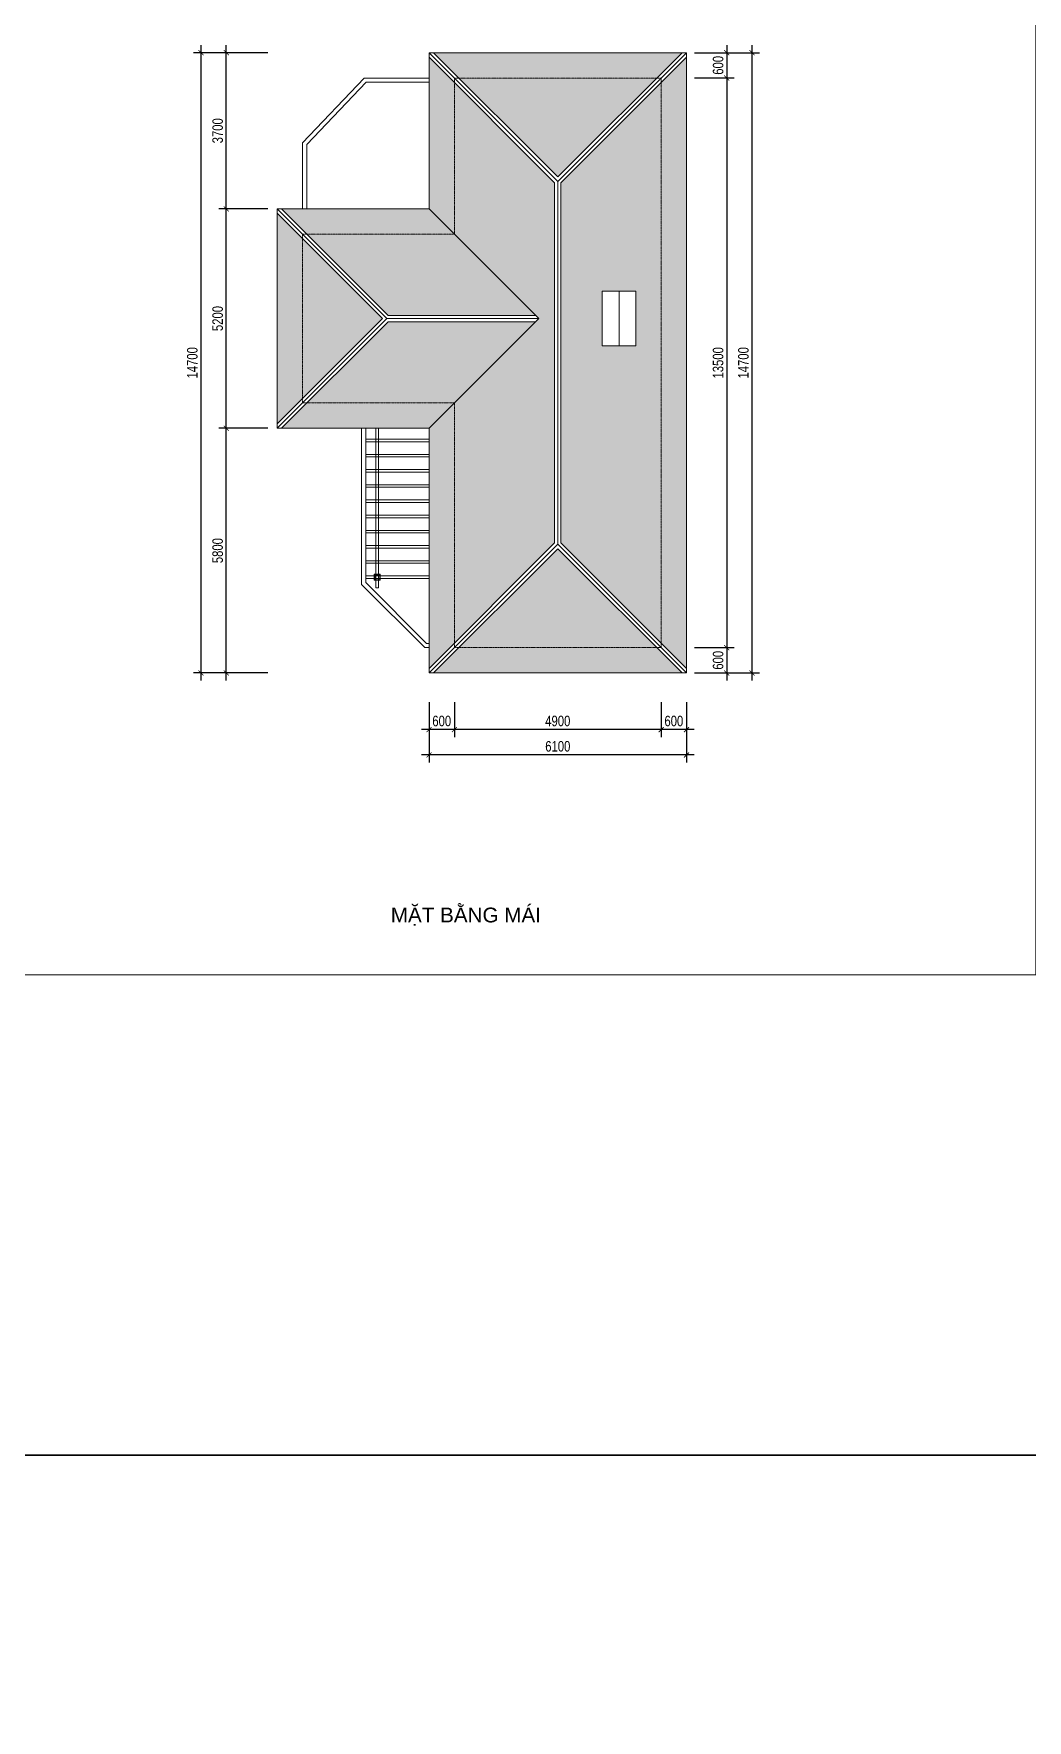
# Model space of a CAD drawing. Header units: millimetres. Extents: x 33748 to 451939, y -263262 to 62681.
# Drawn here: x 250200 to 273743, y -100735 to -60766 of the extents above; entities that cross this region are included whole.
import ezdxf
from ezdxf.enums import TextEntityAlignment as Align

# ---------------------------------------------------------------- set-up
doc = ezdxf.new("R2010")
doc.units = ezdxf.units.MM
doc.header["$PDMODE"] = 98
doc.linetypes.add('HIDDEN', pattern=[0.375, 0.25, -0.125])
doc.layers.get('Defpoints').update_dxf_attribs({"color": 202, "lineweight": 13})
for name, color, linetype, lineweight in [('-CONCRETE', 1, 'Continuous', 35), ('-FURNITURE', 46, 'Continuous', 9), ('-HATCH', 8, 'Continuous', 5), ('-HIDE', 3, 'HIDDEN', 13), ('-LINE1', 7, 'Continuous', 18), ('-TEXT', 7, 'Continuous', 15)]:
    doc.layers.add(name, color=color, linetype=linetype, lineweight=lineweight)
doc.layers.add('12. NET DIM', color=9, linetype='Continuous')
doc.layers.add('13. NET HATCH', color=252, linetype='Continuous')
doc.styles.add('AVANH', font='', dxfattribs={"width": 0.8})
doc.styles.get("Standard").update_dxf_attribs({"font": 'arial.ttf'})
doc.styles.get('AVANH').set_extended_font_data('.VnAvantH')
doc.dimstyles.new('C_100A3', dxfattribs={"dimscale": 100, "dimtxt": 2.5, "dimasz": 1.2, "dimexe": 1.8, "dimexo": 0, "dimgap": 0.75, "dimtad": 1, "dimdec": 0, "dimzin": 0, "dimdsep": 46, "dimtxsty": 'AVANH', "dimblk": 'ARCHTICK', "dimcen": 0, "dimdle": 1.8, "dimclrd": 256, "dimclre": 256, "dimclrt": 7, "dimadec": 0, "dimazin": 0, "dimtfac": 0.0001, "dimtdec": 0, "dimtix": 1, "dimtmove": 2, "dimatfit": 3, "dimldrblk": 'ARCHTICK', "dimfxl": 1.8, "dimtolj": 1, "dimtzin": 0, "dimarcsym": 0})

# ---------------------------------------------------------------- blocks, each defined once
blk = doc.blocks.new('_ARCHTICK')
at = {"const_width": 0.15}
blk.add_lwpolyline([(-0.5, -0.5), (0.5, 0.5)], dxfattribs=at)
blk = doc.blocks.new('*D284')
at = {"layer": '12. NET DIM', "lineweight": -2, "transparency": 16777216}
for p, q in [((266621, -61035), (266621, -61995)), ((265856, -61215), (266801, -61215)), ((265856, -61815), (266801, -61815))]:
    blk.add_line(p, q, dxfattribs=at)
at = {"layer": 'Defpoints', "color": 0, "transparency": 16777216}
for p in [(265856, -61215), (265856, -61815), (266621, -61815)]:
    blk.add_point(p, dxfattribs=at)
at = {"layer": '12. NET DIM', "lineweight": -2, "transparency": 16777216, "xscale": 120, "yscale": 120, "zscale": 120}
for p, rotation in [((266621, -61215), 90), ((266621, -61815), 270)]:
    blk.add_blockref('_ARCHTICK', p, dxfattribs=dict(at, rotation=rotation))
at = {"layer": '12. NET DIM', "color": 7, "transparency": 16777216, "insert": (266417, -61515), "char_height": 250, "attachment_point": 5, "rotation": 90, "style": 'AVANH'}
blk.add_mtext('\\A1;600', dxfattribs=at)
blk = doc.blocks.new('*D285')
at = {"layer": '12. NET DIM', "lineweight": -2, "transparency": 16777216}
for p, q in [((265856, -61815), (266801, -61815)), ((266621, -61635), (266621, -75495)), ((265856, -75315), (266801, -75315))]:
    blk.add_line(p, q, dxfattribs=at)
at = {"layer": 'Defpoints', "color": 0, "transparency": 16777216}
for p in [(265856, -61815), (265856, -75315), (266621, -75315)]:
    blk.add_point(p, dxfattribs=at)
at = {"layer": '12. NET DIM', "lineweight": -2, "transparency": 16777216, "xscale": 120, "yscale": 120, "zscale": 120}
for p, rotation in [((266621, -61815), 90), ((266621, -75315), 270)]:
    blk.add_blockref('_ARCHTICK', p, dxfattribs=dict(at, rotation=rotation))
at = {"layer": '12. NET DIM', "color": 7, "transparency": 16777216, "insert": (266417, -68565), "char_height": 250, "attachment_point": 5, "rotation": 90, "style": 'AVANH'}
blk.add_mtext('\\A1;13500', dxfattribs=at)
blk = doc.blocks.new('*D286')
at = {"layer": '12. NET DIM', "lineweight": -2, "transparency": 16777216}
for p, q in [((266621, -75135), (266621, -76095)), ((265856, -75315), (266801, -75315)), ((265856, -75915), (266801, -75915))]:
    blk.add_line(p, q, dxfattribs=at)
at = {"layer": 'Defpoints', "color": 0, "transparency": 16777216}
for p in [(265856, -75315), (265856, -75915), (266621, -75915)]:
    blk.add_point(p, dxfattribs=at)
at = {"layer": '12. NET DIM', "lineweight": -2, "transparency": 16777216, "xscale": 120, "yscale": 120, "zscale": 120}
for p, rotation in [((266621, -75315), 90), ((266621, -75915), 270)]:
    blk.add_blockref('_ARCHTICK', p, dxfattribs=dict(at, rotation=rotation))
at = {"layer": '12. NET DIM', "color": 7, "transparency": 16777216, "insert": (266417, -75615), "char_height": 250, "attachment_point": 5, "rotation": 90, "style": 'AVANH'}
blk.add_mtext('\\A1;600', dxfattribs=at)
blk = doc.blocks.new('*D287')
at = {"layer": '12. NET DIM', "lineweight": -2, "transparency": 16777216}
for p, q in [((267221, -76095), (267221, -61035)), ((265856, -61215), (267401, -61215)), ((265856, -75915), (267401, -75915))]:
    blk.add_line(p, q, dxfattribs=at)
at = {"layer": 'Defpoints', "color": 0, "transparency": 16777216}
for p in [(265856, -61215), (267221, -61215), (265856, -75915)]:
    blk.add_point(p, dxfattribs=at)
at = {"layer": '12. NET DIM', "lineweight": -2, "transparency": 16777216, "xscale": 120, "yscale": 120, "zscale": 120}
for p, rotation in [((267221, -61215), 90), ((267221, -75915), 270)]:
    blk.add_blockref('_ARCHTICK', p, dxfattribs=dict(at, rotation=rotation))
at = {"layer": '12. NET DIM', "color": 7, "transparency": 16777216, "insert": (267017, -68565), "char_height": 250, "attachment_point": 5, "rotation": 90, "style": 'AVANH'}
blk.add_mtext('\\A1;14700', dxfattribs=at)
blk = doc.blocks.new('*D288')
at = {"layer": '12. NET DIM', "lineweight": -2, "transparency": 16777216}
for p, q in [((265068, -76605), (265068, -77439)), ((265668, -76605), (265668, -77439)), ((265848, -77259), (264888, -77259))]:
    blk.add_line(p, q, dxfattribs=at)
at = {"layer": 'Defpoints', "color": 0, "transparency": 16777216}
for p in [(265068, -76605), (265668, -76605), (265068, -77259)]:
    blk.add_point(p, dxfattribs=at)
at = {"layer": '12. NET DIM', "lineweight": -2, "transparency": 16777216, "xscale": 120, "yscale": 120, "zscale": 120, "rotation": 180}
blk.add_blockref('_ARCHTICK', (265068, -77259), dxfattribs=at)
at = {"layer": '12. NET DIM', "lineweight": -2, "transparency": 16777216, "xscale": 120, "yscale": 120, "zscale": 120}
blk.add_blockref('_ARCHTICK', (265668, -77259), dxfattribs=at)
at = {"layer": '12. NET DIM', "color": 7, "transparency": 16777216, "insert": (265368, -77055), "char_height": 250, "attachment_point": 5, "style": 'AVANH'}
blk.add_mtext('\\A1;600', dxfattribs=at)
blk = doc.blocks.new('*D289')
at = {"layer": '12. NET DIM', "lineweight": -2, "transparency": 16777216}
for p, q in [((260168, -76605), (260168, -77439)), ((265068, -76605), (265068, -77439)), ((265248, -77259), (259988, -77259))]:
    blk.add_line(p, q, dxfattribs=at)
at = {"layer": 'Defpoints', "color": 0, "transparency": 16777216}
for p in [(260168, -76605), (265068, -76605), (260168, -77259)]:
    blk.add_point(p, dxfattribs=at)
at = {"layer": '12. NET DIM', "lineweight": -2, "transparency": 16777216, "xscale": 120, "yscale": 120, "zscale": 120, "rotation": 180}
blk.add_blockref('_ARCHTICK', (260168, -77259), dxfattribs=at)
at = {"layer": '12. NET DIM', "lineweight": -2, "transparency": 16777216, "xscale": 120, "yscale": 120, "zscale": 120}
blk.add_blockref('_ARCHTICK', (265068, -77259), dxfattribs=at)
at = {"layer": '12. NET DIM', "color": 7, "transparency": 16777216, "insert": (262618, -77055), "char_height": 250, "attachment_point": 5, "style": 'AVANH'}
blk.add_mtext('\\A1;4900', dxfattribs=at)
blk = doc.blocks.new('*D290')
at = {"layer": '12. NET DIM', "lineweight": -2, "transparency": 16777216}
for p, q in [((259568, -76605), (259568, -77439)), ((260168, -76605), (260168, -77439)), ((260348, -77259), (259388, -77259))]:
    blk.add_line(p, q, dxfattribs=at)
at = {"layer": 'Defpoints', "color": 0, "transparency": 16777216}
for p in [(259568, -76605), (260168, -76605), (259568, -77259)]:
    blk.add_point(p, dxfattribs=at)
at = {"layer": '12. NET DIM', "lineweight": -2, "transparency": 16777216, "xscale": 120, "yscale": 120, "zscale": 120, "rotation": 180}
blk.add_blockref('_ARCHTICK', (259568, -77259), dxfattribs=at)
at = {"layer": '12. NET DIM', "lineweight": -2, "transparency": 16777216, "xscale": 120, "yscale": 120, "zscale": 120}
blk.add_blockref('_ARCHTICK', (260168, -77259), dxfattribs=at)
at = {"layer": '12. NET DIM', "color": 7, "transparency": 16777216, "insert": (259868, -77055), "char_height": 250, "attachment_point": 5, "style": 'AVANH'}
blk.add_mtext('\\A1;600', dxfattribs=at)
blk = doc.blocks.new('*D291')
at = {"layer": '12. NET DIM', "lineweight": -2, "transparency": 16777216}
for p, q in [((259568, -76605), (259568, -78039)), ((265668, -76605), (265668, -78039)), ((265848, -77859), (259388, -77859))]:
    blk.add_line(p, q, dxfattribs=at)
at = {"layer": 'Defpoints', "color": 0, "transparency": 16777216}
for p in [(259568, -76605), (265668, -76605), (259568, -77859)]:
    blk.add_point(p, dxfattribs=at)
at = {"layer": '12. NET DIM', "lineweight": -2, "transparency": 16777216, "xscale": 120, "yscale": 120, "zscale": 120, "rotation": 180}
blk.add_blockref('_ARCHTICK', (259568, -77859), dxfattribs=at)
at = {"layer": '12. NET DIM', "lineweight": -2, "transparency": 16777216, "xscale": 120, "yscale": 120, "zscale": 120}
blk.add_blockref('_ARCHTICK', (265668, -77859), dxfattribs=at)
at = {"layer": '12. NET DIM', "color": 7, "transparency": 16777216, "insert": (262618, -77655), "char_height": 250, "attachment_point": 5, "style": 'AVANH'}
blk.add_mtext('\\A1;6100', dxfattribs=at)
blk = doc.blocks.new('*D292')
at = {"layer": '12. NET DIM', "lineweight": -2, "transparency": 16777216}
for p, q in [((254763, -76095), (254763, -69936)), ((255750, -70116), (254583, -70116)), ((255750, -75915), (254583, -75915))]:
    blk.add_line(p, q, dxfattribs=at)
at = {"layer": 'Defpoints', "color": 0, "transparency": 16777216}
for p in [(254763, -70116), (255750, -70116), (255750, -75915)]:
    blk.add_point(p, dxfattribs=at)
at = {"layer": '12. NET DIM', "lineweight": -2, "transparency": 16777216, "xscale": 120, "yscale": 120, "zscale": 120}
for p, rotation in [((254763, -70116), 90), ((254763, -75915), 270)]:
    blk.add_blockref('_ARCHTICK', p, dxfattribs=dict(at, rotation=rotation))
at = {"layer": '12. NET DIM', "color": 7, "transparency": 16777216, "insert": (254559, -73016), "char_height": 250, "attachment_point": 5, "rotation": 90, "style": 'AVANH'}
blk.add_mtext('\\A1;5800', dxfattribs=at)
blk = doc.blocks.new('*D293')
at = {"layer": '12. NET DIM', "lineweight": -2, "transparency": 16777216}
for p, q in [((254763, -70296), (254763, -64736)), ((255750, -64916), (254583, -64916)), ((255750, -70116), (254583, -70116))]:
    blk.add_line(p, q, dxfattribs=at)
at = {"layer": 'Defpoints', "color": 0, "transparency": 16777216}
for p in [(254763, -64916), (255750, -64916), (255750, -70116)]:
    blk.add_point(p, dxfattribs=at)
at = {"layer": '12. NET DIM', "lineweight": -2, "transparency": 16777216, "xscale": 120, "yscale": 120, "zscale": 120}
for p, rotation in [((254763, -64916), 90), ((254763, -70116), 270)]:
    blk.add_blockref('_ARCHTICK', p, dxfattribs=dict(at, rotation=rotation))
at = {"layer": '12. NET DIM', "color": 7, "transparency": 16777216, "insert": (254559, -67516), "char_height": 250, "attachment_point": 5, "rotation": 90, "style": 'AVANH'}
blk.add_mtext('\\A1;5200', dxfattribs=at)
blk = doc.blocks.new('*D294')
at = {"layer": '12. NET DIM', "lineweight": -2, "transparency": 16777216}
for p, q in [((254763, -65096), (254763, -61035)), ((255750, -61215), (254583, -61215)), ((255750, -64916), (254583, -64916))]:
    blk.add_line(p, q, dxfattribs=at)
at = {"layer": 'Defpoints', "color": 0, "transparency": 16777216}
for p in [(254763, -61215), (255750, -61215), (255750, -64916)]:
    blk.add_point(p, dxfattribs=at)
at = {"layer": '12. NET DIM', "lineweight": -2, "transparency": 16777216, "xscale": 120, "yscale": 120, "zscale": 120}
for p, rotation in [((254763, -61215), 90), ((254763, -64916), 270)]:
    blk.add_blockref('_ARCHTICK', p, dxfattribs=dict(at, rotation=rotation))
at = {"layer": '12. NET DIM', "color": 7, "transparency": 16777216, "insert": (254559, -63066), "char_height": 250, "attachment_point": 5, "rotation": 90, "style": 'AVANH'}
blk.add_mtext('\\A1;3700', dxfattribs=at)
blk = doc.blocks.new('*D295')
at = {"layer": '12. NET DIM', "lineweight": -2, "transparency": 16777216}
for p, q in [((254163, -61035), (254163, -76095)), ((255750, -61215), (253983, -61215)), ((255750, -75915), (253983, -75915))]:
    blk.add_line(p, q, dxfattribs=at)
at = {"layer": 'Defpoints', "color": 0, "transparency": 16777216}
for p in [(255750, -61215), (254163, -75915), (255750, -75915)]:
    blk.add_point(p, dxfattribs=at)
at = {"layer": '12. NET DIM', "lineweight": -2, "transparency": 16777216, "xscale": 120, "yscale": 120, "zscale": 120}
for p, rotation in [((254163, -61215), 90), ((254163, -75915), 270)]:
    blk.add_blockref('_ARCHTICK', p, dxfattribs=dict(at, rotation=rotation))
at = {"layer": '12. NET DIM', "color": 7, "transparency": 16777216, "insert": (253959, -68565), "char_height": 250, "attachment_point": 5, "rotation": 90, "style": 'AVANH'}
blk.add_mtext('\\A1;14700', dxfattribs=at)

msp = doc.modelspace()

# ---------------------------------------------------------------- hatches: boundary and pattern name
at = {"layer": '13. NET HATCH'}
h = msp.add_hatch(dxfattribs=at)
h.set_pattern_fill('N-ONG-01', color=256, scale=200, angle=90)
h.set_pattern_definition([(4.9697, (2419.514, 184), (-2400.0002103, -199.9982614), [184.6944, -4432.6642]), (270, (2603.51, 200), (200, -200), [16, -184]), (90, (2619.51, 0), (-200, 200), [56, -144]), (180, (2619.51, 56), (-200, -200), [20, -180]), (0, (2599.51, 184), (200, 200), [20, -180]), (90, (2619.51, 184), (-200, 200), [16, -184]), (90, (2603.51, 1e-15), (-200, 200), [40, -160]), (175.0303, (2603.514, 40), (-2400.0002103, 199.9982614), [184.6944, -4432.6642]), (142.6961, (2593.514, 40), (3400.00214834, -2599.99717798), [52.8016, -5227.35]), (108.4349, (2551.514, 72), (-199.99968, 400.000087), [50.5964, -581.859]), (71.5651, (2535.514, 120), (-199.99968, -400.000087), [50.5964, -581.859]), (37.3039, (2551.514, 168), (3400.00214834, 2599.99717798), [52.8016, -5227.35]), (110.2249, (2565.514, 82), (800.00166712, -2199.99945287), [40.497, -4009.1944]), (69.7751, (2551.514, 120), (800.00166712, 2199.99945287), [40.497, -4009.1944]), (37.4054, (2565.514, 158), (2599.998493, 2000.00199052), [42.8018, -4237.385]), (142.5946, (2599.514, 56), (2599.998493, -2000.00199052), [42.8018, -4237.385])])
h.paths.add_polyline_path([(258462.7, -67515.7), (255968.8, -65021.8), (255968.8, -70009.6)])
h.paths.add_polyline_path([(262168.5, -67515.7), (259568.5, -70115.7), (259568.5, -75809.3), (262543.5, -72834.3), (262543.5, -64296.5), (259568.5, -61321.5), (259568.5, -64915.7)])
h = msp.add_hatch(dxfattribs=at)
h.set_pattern_fill('N-ONG-01', color=256, scale=200, angle=180)
h.set_pattern_definition([(94.9697, (2435.514, -200), (199.9982614, -2400.0002103), [184.6944, -4432.6642]), (0, (2419.51, -16), (200, 200), [16, -184]), (180, (2619.51, 0), (-200, -200), [56, -144]), (270, (2563.51, 7e-15), (200, -200), [20, -180]), (90, (2435.51, -20), (-200, 200), [20, -180]), (180, (2435.51, 2e-14), (-200, -200), [16, -184]), (180, (2619.51, -16), (-200, -200), [40, -160]), (265.0303, (2579.514, -16), (-199.9982614, -2400.0002103), [184.6944, -4432.6642]), (232.6961, (2579.514, -26), (2599.99717798, 3400.00214834), [52.8016, -5227.35]), (198.4349, (2547.514, -68), (-400.000087, -199.99968), [50.5964, -581.859]), (161.5651, (2499.514, -84), (400.000087, -199.99968), [50.5964, -581.859]), (127.3039, (2451.514, -68), (-2599.99717798, 3400.00214834), [52.8016, -5227.35]), (200.2249, (2537.514, -54), (2199.99945287, 800.00166712), [40.497, -4009.1944]), (159.7751, (2499.514, -68), (-2199.99945287, 800.00166712), [40.497, -4009.1944]), (127.4054, (2461.514, -54), (-2000.00199052, 2599.998493), [42.8018, -4237.385]), (232.5946, (2563.514, -20), (2000.00199052, 2599.998493), [42.8018, -4237.385])])
h.paths.add_polyline_path([(259568.5, -64915.7), (256074.9, -64915.7), (258599.9, -67440.7), (262093.5, -67440.7)])
h.paths.add_polyline_path([(265562.4, -61215.4), (259674.5, -61215.4), (262618.5, -64159.3)])
h = msp.add_hatch(dxfattribs=at)
h.set_pattern_fill('N-ONG-01', color=256, scale=200, angle=270)
h.set_pattern_definition([(184.9697, (2819.514, -184), (2400.0002103, 199.9982614), [184.6944, -4432.6642]), (90, (2635.51, -200), (-200, 200), [16, -184]), (270, (2619.51, 0), (200, -200), [56, -144]), (0, (2619.51, -56), (200, 200), [20, -180]), (180, (2639.51, -184), (-200, -200), [20, -180]), (270, (2619.51, -184), (200, -200), [16, -184]), (270, (2635.51, -3e-15), (200, -200), [40, -160]), (355.0303, (2635.514, -40), (2400.0002103, -199.9982614), [184.6944, -4432.6642]), (322.6961, (2645.514, -40), (-3400.00214834, 2599.99717798), [52.8016, -5227.35]), (288.4349, (2687.514, -72), (199.99968, -400.000087), [50.5964, -581.859]), (251.5651, (2703.514, -120), (199.99968, 400.000087), [50.5964, -581.859]), (217.3039, (2687.514, -168), (-3400.00214834, -2599.99717798), [52.8016, -5227.35]), (290.2249, (2673.514, -82), (-800.00166712, 2199.99945287), [40.497, -4009.1944]), (249.7751, (2687.514, -120), (-800.00166712, -2199.99945287), [40.497, -4009.1944]), (217.4054, (2673.514, -158), (-2599.998493, -2000.00199052), [42.8018, -4237.385]), (322.5946, (2639.514, -56), (-2599.998493, 2000.00199052), [42.8018, -4237.385])])
h.paths.add_polyline_path([(262693.5, -72834.3), (265668.5, -75809.3), (265668.5, -61321.5), (262693.5, -64296.5)])
h.paths.add_polyline_path([(263668.5, -66865.7), (264468.5, -66865.7), (264468.5, -68165.7), (263668.5, -68165.7)], flags=16)
h = msp.add_hatch(dxfattribs=at)
h.set_pattern_fill('N-ONG-01', color=256, scale=200)
h.set_pattern_definition([(274.9697, (2803.514, 200), (-199.9982614, 2400.0002103), [184.6944, -4432.6642]), (180, (2819.51, 16), (-200, -200), [16, -184]), (0, (2619.51, 0), (200, 200), [56, -144]), (90, (2675.51, 0), (-200, 200), [20, -180]), (270, (2803.51, 20), (200, -200), [20, -180]), (0, (2803.51, 0), (200, 200), [16, -184]), (0, (2619.51, 16), (200, 200), [40, -160]), (85.0303, (2659.514, 16), (199.9982614, 2400.0002103), [184.6944, -4432.6642]), (52.6961, (2659.514, 26), (-2599.99717798, -3400.00214834), [52.8016, -5227.35]), (18.4349, (2691.514, 68), (400.000087, 199.99968), [50.5964, -581.859]), (341.5651, (2739.514, 84), (-400.000087, 199.99968), [50.5964, -581.859]), (307.3039, (2787.514, 68), (2599.99717798, -3400.00214834), [52.8016, -5227.35]), (20.2249, (2701.514, 54), (-2199.99945287, -800.00166712), [40.497, -4009.1944]), (339.7751, (2739.514, 68), (2199.99945287, -800.00166712), [40.497, -4009.1944]), (307.4054, (2777.514, 54), (2000.00199052, -2599.998493), [42.8018, -4237.385]), (52.5946, (2675.514, 20), (-2000.00199052, -2599.998493), [42.8018, -4237.385])])
h.paths.add_polyline_path([(265562.4, -75915.4), (262618.5, -72971.5), (259674.5, -75915.4)])
h.paths.add_polyline_path([(256074.9, -70115.7), (259568.5, -70115.7), (262093.5, -67590.7), (258599.9, -67590.7)])

# ---------------------------------------------------------------- linework, layer by layer
at = {"layer": '-CONCRETE', "color": 1}
for points in [[(123413.8, -42076.2), (451939.1, -42076.2), (451939.1, -94455), (123413.8, -94455)], [(123413.8, -94455), (451939.1, -94455), (451939.1, -146833.8), (123413.8, -146833.8)]]:
    msp.add_lwpolyline(points, close=True, dxfattribs=at)
at = {"layer": '-FURNITURE'}
for points in [[(258368.8, -73894.4), (258308.8, -73894.4), (258308.8, -70115.7), (258368.8, -70115.7)], [(258068.8, -70435.7), (258068.8, -70375.7), (259568.5, -70375.7), (259568.5, -70435.7)], [(258068.8, -70795.7), (258068.8, -70735.7), (259568.5, -70735.7), (259568.5, -70795.7)], [(258068.8, -71155.7), (258068.8, -71095.7), (259568.5, -71095.7), (259568.5, -71155.7)], [(258068.8, -71515.7), (258068.8, -71455.7), (259568.5, -71455.7), (259568.5, -71515.7)], [(258068.8, -71875.7), (258068.8, -71815.7), (259568.5, -71815.7), (259568.5, -71875.7)], [(258068.8, -72235.7), (258068.8, -72175.7), (259568.5, -72175.7), (259568.5, -72235.7)], [(258068.8, -72595.7), (258068.8, -72535.7), (259568.5, -72535.7), (259568.5, -72595.7)], [(258068.8, -72955.7), (258068.8, -72895.7), (259568.5, -72895.7), (259568.5, -72955.7)], [(258068.8, -73315.7), (258068.8, -73255.7), (259568.5, -73255.7), (259568.5, -73315.7)], [(258068.8, -73675.7), (258068.8, -73615.7), (259568.5, -73615.7), (259568.5, -73675.7)]]:
    msp.add_lwpolyline(points, close=True, dxfattribs=at)
at = {"layer": '-HATCH'}
for p, q in [((258032.9, -61815.4), (256568.8, -63350.3)), ((258075.8, -61915.4), (256668.8, -63390.4)), ((259568.5, -61815.4), (258032.9, -61815.4)), ((259568.5, -61915.4), (258075.8, -61915.4)), ((256568.8, -64915.7), (256568.8, -63350.3)), ((256668.8, -64915.7), (256668.8, -63390.4)), ((257968.8, -73815.7), (257968.8, -70115.7)), ((258068.8, -73774.4), (258068.8, -70115.7)), ((259464.4, -75315.4), (257968.8, -73815.7)), ((259505.9, -75215.4), (258068.8, -73774.4))]:
    msp.add_line(p, q, dxfattribs=at)
for points in [[(258408.8, -73715.7), (258268.8, -73715.7), (258268.8, -73575.7), (258408.8, -73575.7)], [(258397.4, -73704.3), (258280.2, -73704.3), (258280.2, -73587.1), (258397.4, -73587.1)]]:
    msp.add_lwpolyline(points, close=True, dxfattribs=at)
for points in [[(259464.4, -75315.4), (259568.5, -75315.4)], [(259505.9, -75215.4), (259568.5, -75215.4)]]:
    msp.add_lwpolyline(points, dxfattribs=at)
at = {"layer": '-HIDE', "ltscale": 5}
for points in [[(260168.5, -65515.7), (260168.5, -61815.4), (265068.5, -61815.4), (265068.5, -75315.4), (260168.5, -75315.4), (260168.5, -69515.7)], [(260168.5, -65515.7), (256568.8, -65515.7), (256568.8, -69515.7), (260168.5, -69515.7)]]:
    msp.add_lwpolyline(points, dxfattribs=at)
at = {"layer": '-LINE1'}
for points in [[(259568.5, -64915.7), (255968.8, -64915.7), (255968.8, -70115.7), (259568.5, -70115.7), (259568.5, -75915.4), (265668.5, -75915.4), (265668.5, -61215.4), (259568.5, -61215.4)], [(264468.5, -68165.7), (263668.5, -68165.7), (263668.5, -66865.7), (264468.5, -66865.7)]]:
    msp.add_lwpolyline(points, close=True, dxfattribs=at)
for points in [[(265668.5, -61215.4), (262618.5, -64265.4), (259568.5, -61215.4)], [(259568.5, -61321.5), (262543.5, -64296.5), (262543.5, -72834.3), (259568.5, -75809.3)], [(265562.4, -61215.4), (262618.5, -64159.3), (259674.5, -61215.4)], [(265668.5, -61321.5), (262693.5, -64296.5), (262693.5, -72834.3), (265668.5, -75809.3)], [(262618.5, -64265.4), (262618.5, -72865.4)], [(255968.8, -64915.7), (258568.8, -67515.7), (255968.8, -70115.7)], [(255968.8, -65021.8), (258462.7, -67515.7), (255968.8, -70009.6)], [(256074.9, -64915.7), (258599.9, -67440.7), (262093.5, -67440.7)], [(259568.5, -64915.7), (262168.5, -67515.7), (259568.5, -70115.7)], [(264068.5, -66865.7), (264068.5, -68165.7)], [(258568.8, -67515.7), (262168.5, -67515.7)], [(256074.9, -70115.7), (258599.9, -67590.7), (262093.5, -67590.7)], [(265668.5, -75915.4), (262618.5, -72865.4), (259568.5, -75915.4)], [(265562.4, -75915.4), (262618.5, -72971.5), (259674.5, -75915.4)]]:
    msp.add_lwpolyline(points, dxfattribs=at)
at = {"layer": 'Defpoints'}
msp.add_lwpolyline([(273947.2, -83068.4), (273947.2, -49804.4), (226907.2, -49804.4), (226907.2, -83068.4)], close=True, dxfattribs=at)

# ---------------------------------------------------------------- texts
at = {"layer": '-TEXT', "color": 4}
msp.add_text('MẶT BẰNG MÁI', height=350, dxfattribs=at).set_placement((260440.2, -81826.2), align=Align.CENTER)

# ---------------------------------------------------------------- dimensions: what is measured, and where the dimension line sits
at = {"layer": '12. NET DIM'}
for base, p1, p2, angle, picture, middle in [((254163, -75915.4), (255750.2, -61215.4), (255750.2, -75915.4), 90, '*D295', (253958.7, -68565.4)), ((254763, -61215.4), (255750.2, -64915.7), (255750.2, -61215.4), 90, '*D294', (254558.7, -63065.5)), ((266620.8, -61815.4), (265856.4, -61215.4), (265856.4, -61815.4), 90, '*D284', (266416.5, -61515.4)), ((267220.8, -61215.4), (265856.4, -75915.4), (265856.4, -61215.4), 90, '*D287', (267016.5, -68565.4)), ((266620.8, -75315.4), (265856.4, -61815.4), (265856.4, -75315.4), 90, '*D285', (266416.5, -68565.4)), ((254763, -64915.7), (255750.2, -70115.7), (255750.2, -64915.7), 90, '*D293', (254558.7, -67515.7)), ((254763, -70115.7), (255750.2, -75915.4), (255750.2, -70115.7), 90, '*D292', (254558.7, -73015.5)), ((266620.8, -75915.4), (265856.4, -75315.4), (265856.4, -75915.4), 90, '*D286', (266416.5, -75615.4)), ((259568.5, -77259), (260168.5, -76605.4), (259568.5, -76605.4), 180, '*D290', (259868.5, -77054.7)), ((259568.5, -77859), (265668.5, -76605.4), (259568.5, -76605.4), 180, '*D291', (262618.5, -77654.7)), ((260168.5, -77259), (265068.5, -76605.4), (260168.5, -76605.4), 180, '*D289', (262618.5, -77054.7)), ((265068.5, -77259), (265668.5, -76605.4), (265068.5, -76605.4), 180, '*D288', (265368.5, -77054.7))]:
    dim = msp.add_linear_dim(base=base, p1=p1, p2=p2, angle=angle, dimstyle='C_100A3', dxfattribs=at)
    dim.commit()
    dim.dimension.update_dxf_attribs({"geometry": picture, "text_midpoint": middle})

doc.saveas('drawing.dxf')
